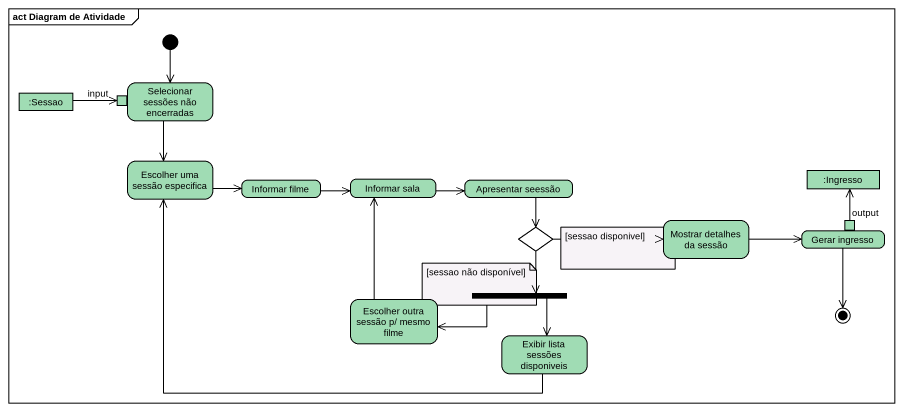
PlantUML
@startuml
mainframe act Diagram de Atividade
hide empty description
state ":Sessao" as Sessao <<object>> #A0DCB4
state "Selecionar sessões não encerradas" as Selecionar_sessões_não #A0DCB4 {
  state input <<inputPin>> #A0DCB4
}
state "Escolher uma sessão especifica" as Escolher_uma_sessão #A0DCB4
state "Informar filme" as Informar_filme #A0DCB4
state "Informar sala" as Informar_sala #A0DCB4
state "Apresentar seessão" as Apresentar_seessão #A0DCB4
state ":Ingresso" as Ingresso <<object>> #A0DCB4
state choice1 <<choice>> #A0DCB4
state "Mostrar detalhes da sessão" as Mostrar_detalhes_da_sessão #A0DCB4
state "Gerar ingresso" as Gerar_ingresso #A0DCB4 {
  state output <<outputPin>> #A0DCB4
}
state "Escolher outra sessão p/ mesmo filme" as Escolher_outra_sessão_p #A0DCB4
state fork1 <<fork>>
state "Exibir lista sessões disponiveis" as Exibir_lista_sessões #A0DCB4
[*] --> Selecionar_sessões_não
Sessao -right-> input
Selecionar_sessões_não --> Escolher_uma_sessão
Escolher_uma_sessão -right-> Informar_filme
Informar_filme -right-> Informar_sala
Informar_sala -right-> Apresentar_seessão
Apresentar_seessão --> choice1
choice1 -right-> Mostrar_detalhes_da_sessão
choice1 --> fork1
Mostrar_detalhes_da_sessão -right-> Gerar_ingresso
output -up-> Ingresso
Escolher_outra_sessão_p -up-> Informar_sala
fork1 -left-> Escolher_outra_sessão_p
fork1 --> Exibir_lista_sessões
Exibir_lista_sessões -left-> Escolher_uma_sessão
Gerar_ingresso --> [*]
note as N1
  [sessao disponivel]
end note
note as N2
  [sessao não disponível]
end note
@enduml
